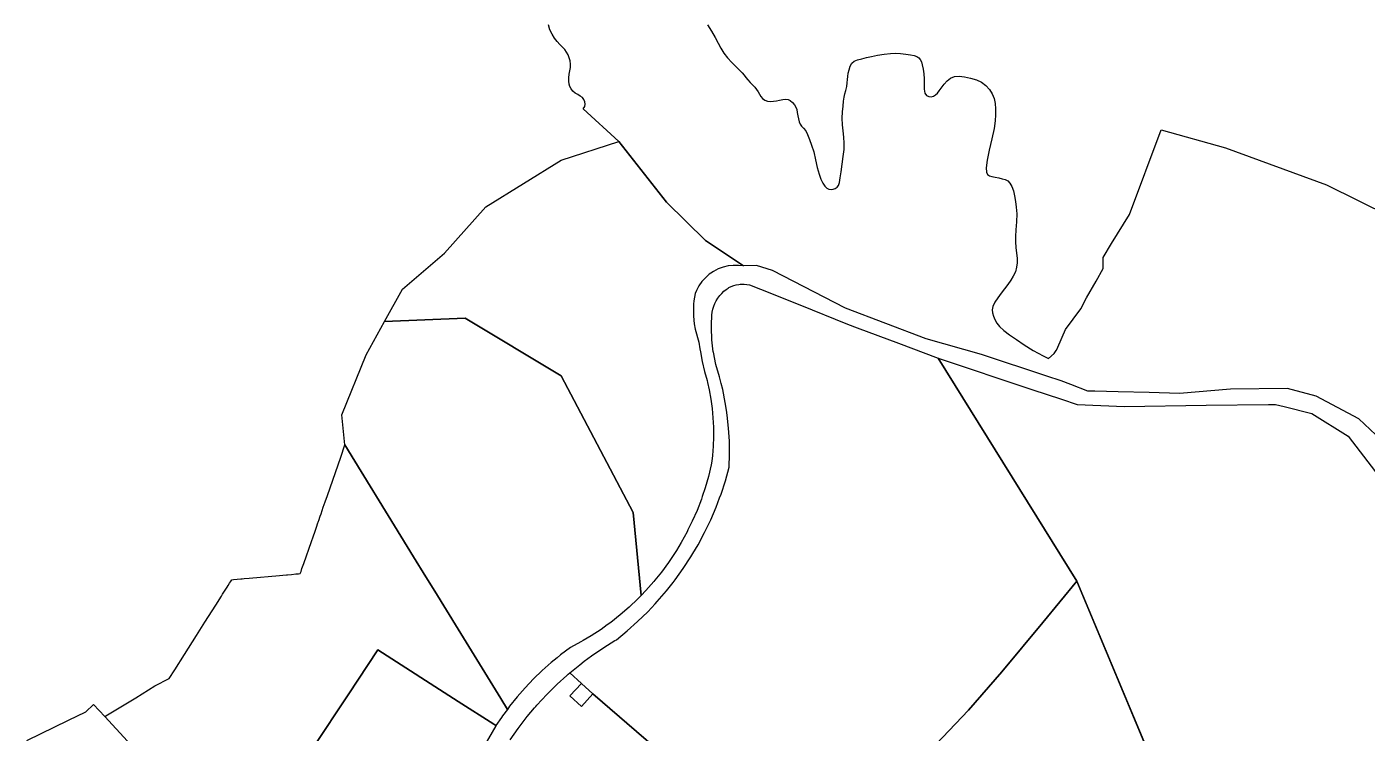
# Model space of a CAD drawing. Header units: metres. Extents: x 3 to 1027712, y 40 to 4430649.
# Drawn here: x 512864.7 to 513295.9, y 4413338.8 to 4413566.1 of the extents above; entities that cross this region are included whole.
import ezdxf

# ---------------------------------------------------------------- set-up
doc = ezdxf.new("R2010")
doc.units = ezdxf.units.M
doc.header["$MEASUREMENT"] = 0
doc.layers.add('A.ES.SDGC.CP.07003.cadastralparcel — CadastralParcel', color=1, linetype='Continuous')

msp = doc.modelspace()

# ---------------------------------------------------------------- linework, layer by layer
at = {"layer": 'A.ES.SDGC.CP.07003.cadastralparcel — CadastralParcel', "color": 7, "linetype": 'Continuous', "flags": 128}
for points in [[(513298.7, 4413434.82), (513293.24, 4413439.97), (513279.55, 4413447.28), (513270.28, 4413449.76), (513251.95, 4413449.55), (513235.58, 4413448.11), (513225.77, 4413448.42), (513215.81, 4413448.73), (513208.31, 4413448.88), (513206.03, 4413448.93), (513200.62, 4413451.02), (513197.48, 4413452.23), (513192.86, 4413453.75), (513171.84, 4413460.67), (513154.06, 4413465.69), (513128.16, 4413475.56), (513104.59, 4413487.77), (513099.5, 4413489.36), (513095.34, 4413489.19), (513083.06, 4413497.33), (513070.48, 4413509.73), (513055.24, 4413529.22), (513043.76, 4413539.78), (513044.23, 4413540.47), (513044.37, 4413541.27), (513044.37, 4413541.27), (513044.28, 4413542.04), (513043.98, 4413542.74), (513043.48, 4413543.36), (513042.8, 4413543.88), (513041.98, 4413544.34), (513041.14, 4413544.84), (513040.4, 4413545.47), (513039.81, 4413546.17), (513039.43, 4413546.89), (513039.19, 4413547.7), (513039.06, 4413548.68), (513039.08, 4413549.78), (513039.25, 4413550.89), (513039.47, 4413551.98), (513039.6, 4413553.03), (513039.61, 4413554.08), (513039.5, 4413555.15), (513039.26, 4413556.2), (513038.88, 4413557.15), (513038.38, 4413558.01), (513037.77, 4413558.79), (513037.07, 4413559.59), (513036.26, 4413560.48), (513035.39, 4413561.46), (513034.53, 4413562.54), (513033.72, 4413563.76), (513033.02, 4413565.17), (513032.54, 4413566.75)], [(513083.75, 4413566.73), (513084.99, 4413564.75), (513086.14, 4413562.75), (513087.14, 4413560.87), (513088, 4413559.22), (513088.95, 4413557.68), (513090.2, 4413556.13), (513091.59, 4413554.63), (513092.88, 4413553.32), (513093.98, 4413552.21), (513094.83, 4413551.31), (513095.5, 4413550.54), (513096.09, 4413549.81), (513096.71, 4413549.06), (513097.46, 4413548.24), (513098.23, 4413547.43), (513098.93, 4413546.7), (513099.52, 4413546), (513099.99, 4413545.25), (513100.42, 4413544.48), (513100.88, 4413543.71), (513101.44, 4413543.03), (513102.14, 4413542.53), (513102.99, 4413542.23), (513103.95, 4413542.12), (513104.94, 4413542.17), (513105.9, 4413542.34), (513106.88, 4413542.56), (513107.91, 4413542.75), (513108.86, 4413542.83), (513109.62, 4413542.73), (513110.29, 4413542.39), (513111.01, 4413541.81), (513111.66, 4413541.09), (513112.14, 4413540.34), (513112.44, 4413539.51), (513112.61, 4413538.54), (513112.75, 4413537.5), (513112.94, 4413536.51), (513113.18, 4413535.6), (513113.5, 4413534.82), (513113.96, 4413534.13), (513114.62, 4413533.48), (513115.33, 4413532.64), (513115.92, 4413531.44), (513116.52, 4413529.89), (513117.22, 4413528.05), (513117.93, 4413525.87), (513118.5, 4413523.36), (513119.03, 4413520.87), (513119.61, 4413518.76), (513120.21, 4413517.08), (513120.79, 4413515.79), (513121.41, 4413514.85), (513122.09, 4413514.2), (513122.8, 4413513.85), (513123.48, 4413513.77), (513124.15, 4413513.88), (513124.8, 4413514.12), (513125.38, 4413514.5), (513125.82, 4413515.11), (513126.14, 4413516.07), (513126.41, 4413517.54), (513126.7, 4413519.53), (513127.06, 4413521.96), (513127.41, 4413524.45), (513127.65, 4413526.66), (513127.73, 4413528.66), (513127.62, 4413530.63), (513127.4, 4413532.63), (513127.18, 4413534.65), (513127.07, 4413536.7), (513127.17, 4413538.75), (513127.35, 4413540.64), (513127.48, 4413542.23), (513127.65, 4413543.54), (513127.94, 4413544.62), (513128.26, 4413545.7), (513128.51, 4413546.93), (513128.66, 4413548.15), (513128.73, 4413549.17), (513128.81, 4413550.13), (513128.99, 4413551.18), (513129.26, 4413552.32), (513129.63, 4413553.48), (513130.16, 4413554.45), (513130.91, 4413555.06), (513131.96, 4413555.47), (513133.34, 4413555.86), (513134.9, 4413556.25), (513136.52, 4413556.62), (513138.36, 4413556.97), (513140.5, 4413557.31), (513142.58, 4413557.56), (513144.27, 4413557.62), (513145.81, 4413557.53), (513147.48, 4413557.36), (513149.03, 4413557.14), (513150.19, 4413556.88), (513151.02, 4413556.57), (513151.66, 4413556.16), (513152.15, 4413555.62), (513152.52, 4413554.9), (513152.82, 4413553.9), (513153.09, 4413552.55), (513153.29, 4413550.99), (513153.38, 4413549.38), (513153.41, 4413547.73), (513153.44, 4413546.09), (513153.66, 4413544.76), (513154.19, 4413544.02), (513154.92, 4413543.71), (513155.69, 4413543.63), (513156.43, 4413543.79), (513157.1, 4413544.21), (513157.69, 4413544.82), (513158.26, 4413545.53), (513158.92, 4413546.45), (513159.8, 4413547.64), (513160.82, 4413548.81), (513161.91, 4413549.66), (513163.15, 4413550.12), (513164.64, 4413550.23), (513166.39, 4413550.06), (513168.32, 4413549.66), (513170.22, 4413549.07), (513171.89, 4413548.29), (513173.28, 4413547.26), (513174.39, 4413545.98), (513175.27, 4413544.54), (513175.92, 4413543.05), (513176.31, 4413541.45), (513176.4, 4413539.7), (513176.33, 4413537.86), (513176.21, 4413535.93), (513175.89, 4413533.46), (513175.19, 4413530.09), (513174.38, 4413526.43), (513173.73, 4413523.19), (513173.41, 4413520.76), (513173.47, 4413519.34), (513173.83, 4413518.63), (513174.39, 4413518.23), (513175.2, 4413517.98), (513176.25, 4413517.74), (513177.41, 4413517.51), (513178.5, 4413517.28), (513179.47, 4413516.99), (513180.3, 4413516.53), (513181.01, 4413515.81), (513181.63, 4413514.77), (513182.14, 4413513.4), (513182.5, 4413511.76), (513182.79, 4413509.98), (513183.04, 4413508.12), (513183.18, 4413505.97), (513183.11, 4413503.36), (513182.94, 4413500.79), (513182.78, 4413498.71), (513182.76, 4413496.91), (513182.93, 4413495.1), (513183.16, 4413493.34), (513183.29, 4413491.74), (513183.29, 4413490.23), (513183.13, 4413488.75), (513182.75, 4413487.32), (513182.1, 4413485.95), (513181.27, 4413484.61), (513180.34, 4413483.23), (513179.31, 4413481.83), (513178.2, 4413480.39), (513177.1, 4413478.94), (513176.15, 4413477.5), (513175.5, 4413476.19), (513175.26, 4413475.11), (513175.35, 4413474.11), (513175.68, 4413473.03), (513176.16, 4413471.91), (513176.76, 4413470.82), (513177.65, 4413469.69), (513179.03, 4413468.44), (513180.88, 4413467.04), (513183.11, 4413465.49), (513185.57, 4413463.82), (513188.46, 4413461.98), (513191.66, 4413460.29), (513193.39, 4413459.39), (513195.22, 4413461.06), (513195.88, 4413461.94), (513196.31, 4413462.72), (513196.45, 4413463.03), (513198.85, 4413468.7), (513203.8, 4413475.41), (513205.59, 4413478.98), (513208.71, 4413484.33), (513210.95, 4413488.35), (513210.95, 4413491.92), (513213.63, 4413496.38), (513219.43, 4413505.75), (513229.66, 4413533.04), (513250.41, 4413527.16), (513282.87, 4413515.25), (513313.41, 4413500.18)], [(513074.87, 4413327.24), (513046.84, 4413351.51), (513043.15, 4413354.88), (513043.15, 4413354.88), (513039.42, 4413358.25), (513042.61, 4413360.88), (513044.07, 4413361.98), (513046.41, 4413363.74), (513050.35, 4413366.42), (513053.94, 4413368.65), (513054.4, 4413368.93), (513057.89, 4413371.77), (513061.25, 4413374.77), (513064.47, 4413377.91), (513066.87, 4413380.46), (513067.56, 4413381.19), (513070.5, 4413384.6), (513072.63, 4413387.31), (513073.28, 4413388.14), (513075.91, 4413391.79), (513078.37, 4413395.56), (513079.02, 4413396.66), (513080.67, 4413399.43), (513082.8, 4413403.4), (513083.11, 4413404.05), (513084.74, 4413407.45), (513086.51, 4413411.59), (513087.62, 4413414.54), (513088.1, 4413415.8), (513089.5, 4413420.08), (513090.71, 4413424.42), (513090.82, 4413428.61), (513090.75, 4413432.81), (513090.49, 4413436.99), (513090.04, 4413441.16), (513089.79, 4413442.8), (513089.41, 4413445.3), (513088.6, 4413449.42), (513088.11, 4413451.39), (513087.6, 4413453.49), (513086.43, 4413457.51), (513085.6, 4413461.42), (513085.58, 4413461.54), (513085.11, 4413465.38), (513084.95, 4413469.37), (513084.99, 4413470.25), (513085.12, 4413473.36), (513085.24, 4413474.33), (513085.45, 4413475.29), (513085.74, 4413476.23), (513086.1, 4413477.14), (513086.51, 4413477.92), (513086.55, 4413478.01), (513087.06, 4413478.85), (513087.64, 4413479.64), (513088.29, 4413480.37), (513089, 4413481.05), (513089.77, 4413481.66), (513090.4, 4413482.09), (513090.58, 4413482.21), (513091.35, 4413482.58), (513092.15, 4413482.87), (513092.98, 4413483.1), (513093.82, 4413483.25), (513094.18, 4413483.28), (513094.67, 4413483.33), (513095.53, 4413483.33), (513096.38, 4413483.25), (513097.22, 4413483.1), (513100.8, 4413481.67), (513113.38, 4413476.64), (513128.79, 4413470.47), (513131.88, 4413469.31), (513145.16, 4413464.34), (513157.87, 4413459.57), (513202.57, 4413387.81), (513191.54, 4413374.47), (513178.43, 4413358.64), (513167.64, 4413346.26), (513155.11, 4413333.02)], [(513224.6, 4413334.93), (513202.57, 4413387.81), (513157.87, 4413459.57), (513188.06, 4413449.49), (513197.62, 4413446.3), (513202.59, 4413444.64), (513217.86, 4413443.95), (513244.13, 4413444.36), (513264.21, 4413444.57), (513266.41, 4413444.64), (513269.25, 4413443.94), (513278.1, 4413441.75), (513289.8, 4413434.46), (513298.6, 4413422.9)], [(512908.1, 4413324.33), (512889.79, 4413344.17), (512890.14, 4413344.39), (512899.78, 4413350.27), (512905.95, 4413354.04), (512910.56, 4413356.43), (512912.31, 4413359.19), (512915.48, 4413364.21), (512919.3, 4413370.26), (512922, 4413374.52), (512925.51, 4413380.07), (512927.35, 4413382.98), (512927.73, 4413383.58), (512927.94, 4413383.91), (512928.37, 4413384.59), (512928.58, 4413384.92), (512928.94, 4413385.5), (512929.17, 4413385.86), (512929.51, 4413386.4), (512929.99, 4413387.16), (512930.27, 4413387.6), (512930.65, 4413388.2), (512931.18, 4413388.25), (512932.4, 4413388.36), (512933.64, 4413388.47), (512934.01, 4413388.5), (512934.69, 4413388.57), (512936.3, 4413388.71), (512946.06, 4413389.6), (512947.13, 4413389.69), (512948.23, 4413389.79), (512948.65, 4413389.83), (512949.93, 4413389.95), (512951.33, 4413390.07), (512952.1, 4413390.15), (512952.71, 4413390.2), (512952.96, 4413390.92), (512953.26, 4413391.79), (512953.85, 4413393.47), (512956.31, 4413400.56), (512956.82, 4413402.03), (512957.46, 4413403.89), (512957.88, 4413405.09), (512958.01, 4413405.45), (512958.27, 4413406.21), (512958.55, 4413407.02), (512958.66, 4413407.33), (512959.14, 4413408.72), (512959.38, 4413409.4), (512959.77, 4413410.53), (512960.12, 4413411.53), (512960.73, 4413413.29), (512961.43, 4413415.3), (512965.71, 4413427.62), (512967.08, 4413431.58), (512970.29, 4413426.35), (512983.07, 4413405.55), (512989.16, 4413395.63), (512993.11, 4413389.2), (512995.95, 4413384.58), (513003.5, 4413372.29), (513017.21, 4413349.97), (513019.33, 4413346.52), (513017.75, 4413344.38), (513017.41, 4413343.87), (513015.67, 4413341.27), (513014.98, 4413341.71), (513003.5, 4413349.09), (512977.69, 4413365.66), (512968.1, 4413351.24), (512956.81, 4413334.26)], [(513155.11, 4413333.02), (513167.64, 4413346.26), (513178.43, 4413358.64), (513191.54, 4413374.47), (513202.57, 4413387.81), (513224.6, 4413334.94)], [(513020.28, 4413336.75), (513022.82, 4413340.39), (513025.72, 4413344.17), (513028.1, 4413347), (513028.44, 4413347.4), (513028.79, 4413347.81), (513032.02, 4413351.31), (513035.4, 4413354.66), (513038.43, 4413357.4), (513038.93, 4413357.85), (513039.42, 4413358.25), (513043.15, 4413354.88), (513039.44, 4413350.82), (513043.13, 4413347.45), (513046.84, 4413351.51), (513074.87, 4413327.24)], [(512864.74, 4413336.54), (512878.18, 4413343.01), (512883.78, 4413345.71), (512886.17, 4413348.03), (512889.79, 4413344.17), (512908.1, 4413324.33)]]:
    msp.add_lwpolyline(points, dxfattribs=at)
for points in [[(513085.17, 4413443.37), (513085.45, 4413440.34), (513085.6, 4413437.3), (513085.63, 4413434.26), (513085.52, 4413431.23), (513085.29, 4413428.2), (513085.06, 4413426.35), (513084.92, 4413425.18), (513084.03, 4413421.45), (513082.97, 4413417.76), (513082.04, 4413415.03), (513081.74, 4413414.13), (513080.36, 4413410.55), (513078.82, 4413407.03), (513077.44, 4413404.23), (513077.13, 4413403.59), (513075.28, 4413400.23), (513073.73, 4413397.67), (513073.29, 4413396.95), (513071.15, 4413393.76), (513068.88, 4413390.67), (513066.79, 4413388.09), (513066.47, 4413387.69), (513063.93, 4413384.81), (513062.36, 4413383.18), (513059.81, 4413409.86), (513036.63, 4413453.87), (513005.73, 4413472.4), (512979.79, 4413471.3), (512985.56, 4413481.71), (512999.15, 4413493.32), (513012.42, 4413508.21), (513036.59, 4413523.24), (513055.24, 4413529.22), (513070.48, 4413509.73), (513083.06, 4413497.33), (513095.34, 4413489.19), (513093.68, 4413489.39), (513092.01, 4413489.39), (513090.35, 4413489.2), (513088.73, 4413488.8), (513087.16, 4413488.22), (513085.68, 4413487.45), (513084.75, 4413486.84), (513084.3, 4413486.51), (513083.04, 4413485.41), (513081.92, 4413484.17), (513080.96, 4413482.8), (513080.17, 4413481.33), (513079.76, 4413480.35), (513079.36, 4413477.92), (513079.26, 4413476.86), (513079.18, 4413475.46), (513079.22, 4413472.99), (513079.47, 4413470.53), (513079.76, 4413468.88), (513080.94, 4413464.72), (513081.28, 4413462.51), (513081.42, 4413461.55), (513082.03, 4413458.4), (513082.77, 4413455.27), (513083.56, 4413452.33), (513083.7, 4413451.72), (513084.22, 4413449.37), (513084.76, 4413446.38), (513085.07, 4413444.11), (513085.17, 4413443.37)], [(513062.36, 4413383.18), (513061.4, 4413382.19), (513061.27, 4413382.05), (513058.49, 4413379.41), (513055.59, 4413376.89), (513052.59, 4413374.51), (513051.46, 4413373.7), (513049.48, 4413372.26), (513046.28, 4413370.15), (513043.7, 4413368.62), (513042.98, 4413368.19), (513039.6, 4413366.37), (513036.47, 4413364.05), (513035.32, 4413363.11), (513033.45, 4413361.59), (513030.54, 4413359.01), (513027.74, 4413356.31), (513025.05, 4413353.49), (513022.51, 4413350.58), (513022.49, 4413350.56), (513020.06, 4413347.52), (513019.33, 4413346.52), (513017.21, 4413349.97), (513003.5, 4413372.29), (512995.95, 4413384.58), (512993.11, 4413389.2), (512989.16, 4413395.63), (512983.07, 4413405.55), (512970.29, 4413426.35), (512967.08, 4413431.58), (512966.07, 4413441.31), (512973.87, 4413460.63), (512979.79, 4413471.3), (513005.73, 4413472.4), (513036.63, 4413453.87), (513059.81, 4413409.86), (513062.36, 4413383.18)], [(512968.1, 4413351.24), (512977.69, 4413365.66), (513003.5, 4413349.09), (513014.98, 4413341.71), (513015.67, 4413341.27), (513015.64, 4413341.21), (513010.11, 4413331.8), (513003.5, 4413320.56), (512999.23, 4413313.3), (512996.19, 4413308.13), (512993.73, 4413309.76), (512990.95, 4413311.61), (512988.4, 4413313.3), (512962.59, 4413330.43), (512956.81, 4413334.26), (512968.1, 4413351.24)], [(513043.15, 4413354.88), (513046.84, 4413351.51), (513043.13, 4413347.45), (513039.44, 4413350.82), (513043.15, 4413354.88)]]:
    msp.add_lwpolyline(points, close=True, dxfattribs=at)

doc.saveas('drawing.dxf')
